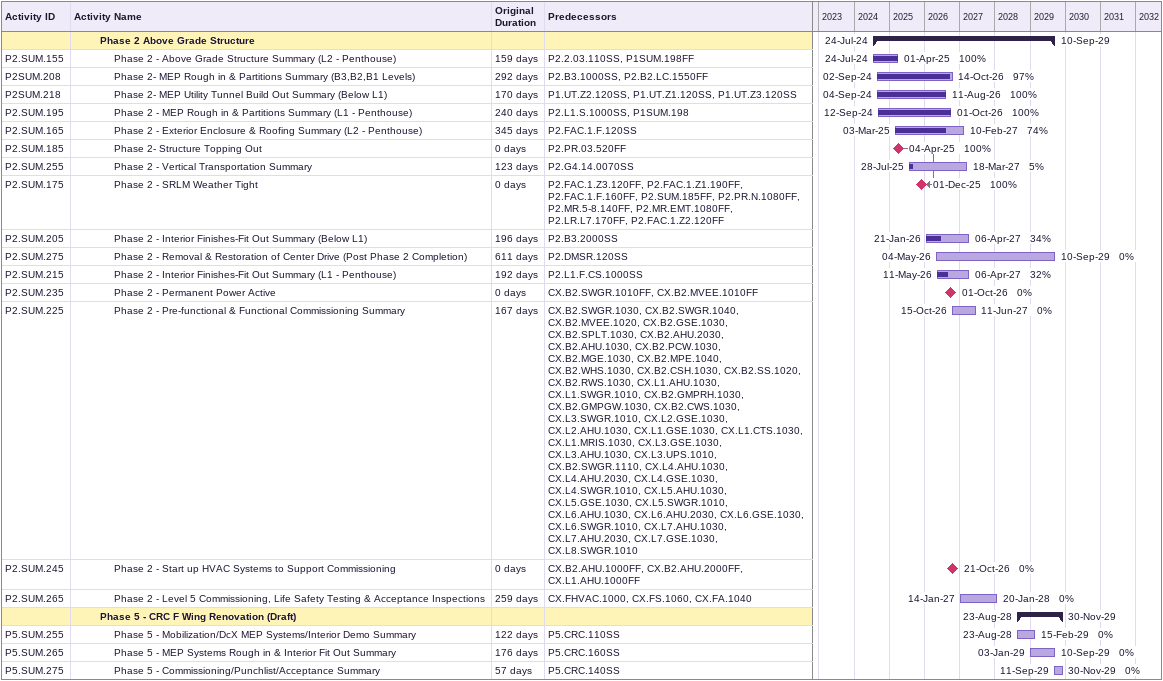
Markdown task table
| ID | Level | Task | Original duration | Start | Finish | Predecessors | % complete |
|---|---|---|---|---|---|---|---|
|  | 3 | **Phase 2 Above Grade Structure** |  | 2024-07-24 | 2029-09-10 |  |  |
| P2.SUM.155 | 4 | Phase 2 - Above Grade Structure Summary (L2 - Penthouse) | 159d | 2024-07-24 | 2025-04-01 | P2.2.03.110SS, P1SUM.198FF | 100 |
| P2SUM.208 | 4 | Phase 2- MEP Rough in & Partitions Summary (B3,B2,B1 Levels) | 292d | 2024-09-02 | 2026-10-14 | P2.B3.1000SS, P2.B2.LC.1550FF | 97 |
| P2SUM.218 | 4 | Phase 2- MEP Utility Tunnel Build Out Summary (Below L1) | 170d | 2024-09-04 | 2026-08-11 | P1.UT.Z2.120SS, P1.UT.Z1.120SS, P1.UT.Z3.120SS | 100 |
| P2.SUM.195 | 4 | Phase 2 - MEP Rough in & Partitions Summary (L1 - Penthouse) | 240d | 2024-09-12 | 2026-10-01 | P2.L1.S.1000SS, P1SUM.198 | 100 |
| P2.SUM.165 | 4 | Phase 2 - Exterior Enclosure & Roofing Summary (L2 - Penthouse) | 345d | 2025-03-03 | 2027-02-10 | P2.FAC.1.F.120SS | 74 |
| P2.SUM.185 | 4 | Phase 2- Structure Topping Out | 0d | 2025-04-04 | 2025-04-04 | P2.PR.03.520FF | 100 |
| P2.SUM.255 | 4 | Phase 2 - Vertical Transportation Summary | 123d | 2025-07-28 | 2027-03-18 | P2.G4.14.0070SS | 5 |
| P2.SUM.175 | 4 | Phase 2 - SRLM Weather Tight | 0d | 2025-12-01 | 2025-12-01 | P2.FAC.1.Z3.120FF, P2.FAC.1.Z1.190FF, P2.FAC.1.F.160FF, P2.SUM.185FF, P2.PR.N.1080FF, P2.MR.5-8.140FF, P2.MR.EMT.1080FF, P2.LR.L7.170FF, P2.FAC.1.Z2.120FF | 100 |
| P2.SUM.205 | 4 | Phase 2 - Interior Finishes-Fit Out Summary (Below L1) | 196d | 2026-01-21 | 2027-04-06 | P2.B3.2000SS | 34 |
| P2.SUM.275 | 4 | Phase 2 - Removal & Restoration of Center Drive (Post Phase 2 Completion) | 611d | 2026-05-04 | 2029-09-10 | P2.DMSR.120SS | 0 |
| P2.SUM.215 | 4 | Phase 2 - Interior Finishes-Fit Out Summary (L1 - Penthouse) | 192d | 2026-05-11 | 2027-04-06 | P2.L1.F.CS.1000SS | 32 |
| P2.SUM.235 | 4 | Phase 2 - Permanent Power Active | 0d | 2026-10-01 | 2026-10-01 | CX.B2.SWGR.1010FF, CX.B2.MVEE.1010FF | 0 |
| P2.SUM.225 | 4 | Phase 2 - Pre-functional & Functional Commissioning Summary | 167d | 2026-10-15 | 2027-06-11 | CX.B2.SWGR.1030, CX.B2.SWGR.1040, CX.B2.MVEE.1020, CX.B2.GSE.1030, CX.B2.SPLT.1030, CX.B2.AHU.2030, CX.B2.AHU.1030, CX.B2.PCW.1030, CX.B2.MGE.1030, CX.B2.MPE.1040, CX.B2.WHS.1030, CX.B2.CSH.1030, CX.B2.SS.1020, CX.B2.RWS.1030, CX.L1.AHU.1030, CX.L1.SWGR.1010, CX.B2.GMPRH.1030, CX.B2.GMPGW.1030, CX.B2.CWS.1030, CX.L3.SWGR.1010, CX.L2.GSE.1030, CX.L2.AHU.1030, CX.L1.GSE.1030, CX.L1.CTS.1030, CX.L1.MRIS.1030, CX.L3.GSE.1030, CX.L3.AHU.1030, CX.L3.UPS.1010, CX.B2.SWGR.1110, CX.L4.AHU.1030, CX.L4.AHU.2030, CX.L4.GSE.1030, CX.L4.SWGR.1010, CX.L5.AHU.1030, CX.L5.GSE.1030, CX.L5.SWGR.1010, CX.L6.AHU.1030, CX.L6.AHU.2030, CX.L6.GSE.1030, CX.L6.SWGR.1010, CX.L7.AHU.1030, CX.L7.AHU.2030, CX.L7.GSE.1030, CX.L8.SWGR.1010 | 0 |
| P2.SUM.245 | 4 | Phase 2 - Start up HVAC Systems to Support Commissioning | 0d | 2026-10-21 | 2026-10-21 | CX.B2.AHU.1000FF, CX.B2.AHU.2000FF, CX.L1.AHU.1000FF | 0 |
| P2.SUM.265 | 4 | Phase 2 - Level 5 Commissioning, Life Safety Testing & Acceptance Inspections | 259d | 2027-01-14 | 2028-01-20 | CX.FHVAC.1000, CX.FS.1060, CX.FA.1040 | 0 |
|  | 3 | **Phase 5 - CRC F Wing Renovation (Draft)** |  | 2028-08-23 | 2029-11-30 |  |  |
| P5.SUM.255 | 4 | Phase 5 - Mobilization/DcX MEP Systems/Interior Demo Summary | 122d | 2028-08-23 | 2029-02-15 | P5.CRC.110SS | 0 |
| P5.SUM.265 | 4 | Phase 5 - MEP Systems Rough in & Interior Fit Out Summary | 176d | 2029-01-03 | 2029-09-10 | P5.CRC.160SS | 0 |
| P5.SUM.275 | 4 | Phase 5 - Commissioning/Punchlist/Acceptance Summary | 57d | 2029-09-11 | 2029-11-30 | P5.CRC.140SS | 0 |
